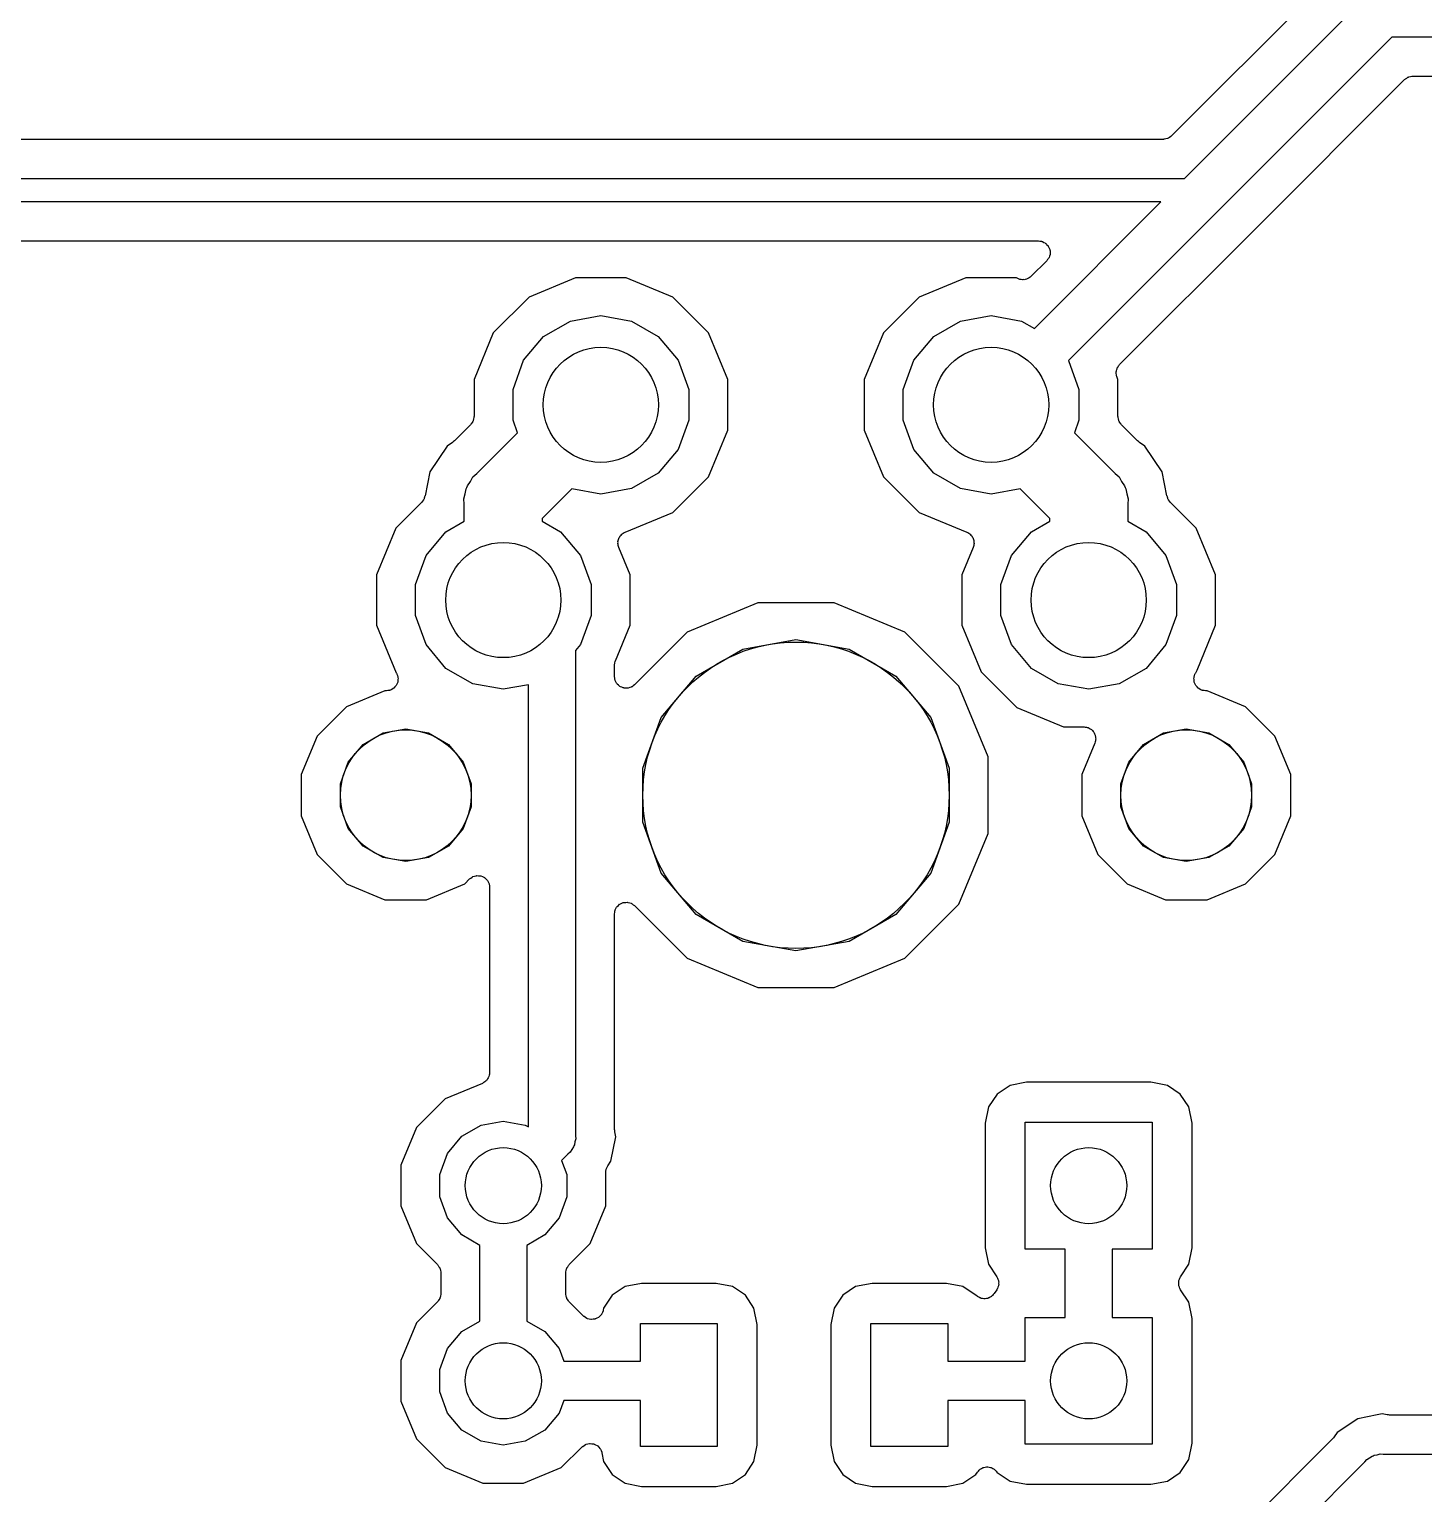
# Model space of a CAD drawing. Extents: x 24 to 196, y -189 to -31.
# Drawn here: x 81.46 to 99.61, y -112.29 to -93.23 of the extents above; entities that cross this region are included whole.
import ezdxf

# ---------------------------------------------------------------- set-up
doc = ezdxf.new("R2010")
doc.units = 0
doc.header["$MEASUREMENT"] = 0
doc.layers.add('BLACK', color=7, linetype='CONTINUOUS')

msp = doc.modelspace()

# ---------------------------------------------------------------- linework, layer by layer
at = {"layer": 'BLACK', "linetype": 'CONTINUOUS'}
for p, q in [((98.4282, -92.52), (96.3296, -94.6186)), ((96.5773, -95.0893), (98.8452, -92.8214)), ((99.1964, -93.3323), (97.0084, -95.5203)), ((116.114, -93.3323), (99.1964, -93.3323)), ((97.416, -95.8312), (99.3622, -93.8849)), ((99.3622, -93.8849), (99.3677, -93.8811)), ((99.3677, -93.8811), (99.372, -93.876)), ((99.372, -93.876), (99.3892, -93.866)), ((99.3892, -93.866), (99.4056, -93.8546)), ((99.4056, -93.8546), (99.412, -93.8528)), ((99.412, -93.8528), (99.4178, -93.8495)), ((99.4178, -93.8495), (99.4374, -93.846)), ((99.4374, -93.846), (99.4567, -93.8409)), ((99.4567, -93.8409), (99.4634, -93.8415)), ((99.4634, -93.8415), (99.47, -93.8403)), ((99.47, -93.8403), (114.52, -93.8403)), ((96.2218, -94.6633), (77.8218, -94.6633)), ((96.2284, -94.6621), (96.2218, -94.6633)), ((96.2351, -94.6627), (96.2284, -94.6621)), ((96.2543, -94.6575), (96.2351, -94.6627)), ((96.2739, -94.6541), (96.2543, -94.6575)), ((96.2797, -94.6507), (96.2739, -94.6541)), ((96.2862, -94.649), (96.2797, -94.6507)), ((96.3025, -94.6376), (96.2862, -94.649)), ((96.3198, -94.6276), (96.3025, -94.6376)), ((96.3241, -94.6225), (96.3198, -94.6276)), ((96.3296, -94.6186), (96.3241, -94.6225)), ((96.4953, -95.1713), (96.5773, -95.0893)), ((96.5773, -95.0893), (96.5773, -95.0893)), ((77.7484, -95.1713), (96.4953, -95.1713)), ((96.1905, -95.4761), (77.8049, -95.4761)), ((94.5435, -97.1231), (96.1905, -95.4761)), ((97.0084, -95.5203), (94.9868, -97.5419)), ((97.0084, -95.5203), (97.0084, -95.5203)), ((95.6523, -97.5948), (97.416, -95.8312)), ((97.416, -95.8312), (97.416, -95.8312)), ((78.0785, -95.9841), (94.5962, -95.9841)), ((94.5962, -95.9841), (94.6158, -95.9875)), ((94.6158, -95.9875), (94.6356, -95.9893)), ((94.6356, -95.9893), (94.6417, -95.9921)), ((94.6417, -95.9921), (94.6483, -95.9933)), ((94.6483, -95.9933), (94.6656, -96.0032)), ((94.6656, -96.0032), (94.6836, -96.0116)), ((94.6836, -96.0116), (94.6884, -96.0164)), ((94.6884, -96.0164), (94.6942, -96.0197)), ((94.6942, -96.0197), (94.707, -96.035)), ((94.707, -96.035), (94.721, -96.049)), ((94.7154, -96.2279), (94.704, -96.2442)), ((94.7282, -96.2127), (94.7154, -96.2279)), ((94.721, -96.049), (94.7239, -96.0551)), ((94.7239, -96.0551), (94.7282, -96.0603)), ((94.7282, -96.0603), (94.735, -96.079)), ((94.7305, -96.2064), (94.7282, -96.2127)), ((94.7343, -96.2009), (94.7305, -96.2064)), ((94.7395, -96.1816), (94.7343, -96.2009)), ((94.735, -96.079), (94.7434, -96.097)), ((94.7463, -96.1629), (94.7395, -96.1816)), ((94.7434, -96.097), (94.744, -96.1037)), ((94.744, -96.1037), (94.7463, -96.11)), ((94.7463, -96.11), (94.7463, -96.1299)), ((94.7463, -96.1299), (94.748, -96.1497)), ((94.748, -96.1497), (94.7463, -96.1562)), ((94.7463, -96.1562), (94.7463, -96.1629)), ((94.704, -96.2442), (94.5028, -96.4454)), ((88.5716, -96.4667), (87.9648, -96.718)), ((89.2284, -96.4667), (88.5716, -96.4667)), ((89.8352, -96.718), (89.2284, -96.4667)), ((93.6516, -96.4667), (93.0448, -96.718)), ((94.3084, -96.4667), (93.6516, -96.4667)), ((94.3367, -96.4784), (94.3084, -96.4667)), ((94.3465, -96.4806), (94.3367, -96.4784)), ((94.3556, -96.4848), (94.3465, -96.4806)), ((94.3722, -96.4863), (94.3556, -96.4848)), ((94.3884, -96.4899), (94.3722, -96.4863)), ((94.3984, -96.4885), (94.3884, -96.4899)), ((94.4083, -96.4894), (94.3984, -96.4885)), ((94.4244, -96.4851), (94.4083, -96.4894)), ((94.4409, -96.4829), (94.4244, -96.4851)), ((94.4498, -96.4783), (94.4409, -96.4829)), ((94.4595, -96.4757), (94.4498, -96.4783)), ((94.4731, -96.4662), (94.4595, -96.4757)), ((94.4878, -96.4585), (94.4731, -96.4662)), ((94.4946, -96.4511), (94.4878, -96.4585)), ((94.5028, -96.4454), (94.4946, -96.4511)), ((87.9648, -96.718), (87.5003, -97.1824)), ((90.2997, -97.1824), (89.8352, -96.718)), ((93.0448, -96.718), (92.5803, -97.1824)), ((88.503, -97.027), (88.9, -96.957)), ((88.9, -96.957), (89.297, -97.027)), ((93.583, -97.027), (93.98, -96.957)), ((93.98, -96.957), (94.377, -97.027)), ((87.5003, -97.1824), (87.249, -97.7893)), ((88.154, -97.2286), (88.503, -97.027)), ((89.297, -97.027), (89.646, -97.2286)), ((90.551, -97.7893), (90.2997, -97.1824)), ((92.5803, -97.1824), (92.329, -97.7893)), ((93.234, -97.2286), (93.583, -97.027)), ((94.377, -97.027), (94.5435, -97.1231)), ((87.8949, -97.5373), (88.154, -97.2286)), ((89.646, -97.2286), (89.9051, -97.5373)), ((92.9749, -97.5373), (93.234, -97.2286)), ((87.757, -97.9161), (87.8949, -97.5373)), ((89.9051, -97.5373), (90.043, -97.9161)), ((92.837, -97.9161), (92.9749, -97.5373)), ((94.9868, -97.5419), (95.123, -97.9161)), ((95.6078, -97.7092), (95.6091, -97.6993)), ((95.6114, -97.7255), (95.6078, -97.7092)), ((95.6082, -97.6893), (95.6125, -97.6733)), ((95.6091, -97.6993), (95.6082, -97.6893)), ((95.6129, -97.742), (95.6114, -97.7255)), ((95.6125, -97.6733), (95.6147, -97.6568)), ((95.6171, -97.7511), (95.6129, -97.742)), ((95.6147, -97.6568), (95.6193, -97.6479)), ((95.6193, -97.7609), (95.6171, -97.7511)), ((95.6193, -97.6479), (95.6219, -97.6382)), ((95.6219, -97.6382), (95.6315, -97.6246)), ((95.6315, -97.6246), (95.6392, -97.6098)), ((95.6392, -97.6098), (95.6465, -97.603)), ((95.6465, -97.603), (95.6523, -97.5948)), ((87.249, -97.7893), (87.249, -98.2687)), ((87.757, -98.3192), (87.757, -97.9161)), ((90.043, -97.9161), (90.043, -98.3192)), ((90.551, -98.4461), (90.551, -97.7893)), ((92.329, -97.7893), (92.329, -98.4461)), ((92.837, -98.3192), (92.837, -97.9161)), ((95.123, -97.9161), (95.123, -98.3192)), ((95.631, -97.7893), (95.6193, -97.7609)), ((95.631, -98.2687), (95.631, -97.7893)), ((87.2365, -98.3266), (87.2347, -98.3331)), ((87.2398, -98.3208), (87.2365, -98.3266)), ((87.2433, -98.3012), (87.2398, -98.3208)), ((87.2484, -98.282), (87.2433, -98.3012)), ((87.249, -98.2687), (87.2478, -98.2753)), ((87.2478, -98.2753), (87.2484, -98.282)), ((87.8165, -98.4827), (87.757, -98.3192)), ((90.043, -98.3192), (89.9051, -98.698)), ((92.9749, -98.698), (92.837, -98.3192)), ((95.123, -98.3192), (95.0635, -98.4827)), ((95.6322, -98.2753), (95.631, -98.2687)), ((95.6316, -98.282), (95.6322, -98.2753)), ((95.6367, -98.3012), (95.6316, -98.282)), ((95.6402, -98.3208), (95.6367, -98.3012)), ((95.6435, -98.3266), (95.6402, -98.3208)), ((95.6453, -98.3331), (95.6435, -98.3266)), ((87.2044, -98.3765), (86.993, -98.5879)), ((87.2082, -98.371), (87.2044, -98.3765)), ((87.2133, -98.3667), (87.2082, -98.371)), ((87.2233, -98.3494), (87.2133, -98.3667)), ((87.2347, -98.3331), (87.2233, -98.3494)), ((87.2865, -99.0128), (87.8165, -98.4827)), ((90.2997, -99.0529), (90.551, -98.4461)), ((92.329, -98.4461), (92.5803, -99.0529)), ((95.0635, -98.4827), (95.5935, -99.0128)), ((95.6567, -98.3494), (95.6453, -98.3331)), ((95.6667, -98.3667), (95.6567, -98.3494)), ((95.6718, -98.371), (95.6667, -98.3667)), ((95.6756, -98.3765), (95.6718, -98.371)), ((95.8871, -98.5879), (95.6756, -98.3765)), ((86.8975, -98.6552), (86.673, -98.9912)), ((86.9699, -98.6068), (86.8975, -98.6552)), ((86.9807, -98.5965), (86.9699, -98.6068)), ((86.993, -98.5879), (86.9807, -98.5965)), ((89.9051, -98.698), (89.646, -99.0068)), ((93.234, -99.0068), (92.9749, -98.698)), ((95.8993, -98.5965), (95.8871, -98.5879)), ((95.9101, -98.6068), (95.8993, -98.5965)), ((95.9825, -98.6552), (95.9101, -98.6068)), ((96.207, -98.9912), (95.9825, -98.6552)), ((86.673, -98.9912), (86.6111, -99.3023)), ((87.2011, -99.1145), (87.2348, -99.0561)), ((87.2348, -99.0561), (87.2865, -99.0128)), ((89.646, -99.0068), (89.297, -99.2083)), ((89.8352, -99.5173), (90.2997, -99.0529)), ((92.5803, -99.0529), (93.0448, -99.5173)), ((93.583, -99.2083), (93.234, -99.0068)), ((95.5935, -99.0128), (95.6452, -99.0561)), ((95.6452, -99.0561), (95.6789, -99.1145)), ((96.2689, -99.3023), (96.207, -98.9912)), ((87.1161, -99.3427), (87.1336, -99.2776)), ((87.1336, -99.2776), (87.1453, -99.2112)), ((87.1453, -99.2112), (87.1566, -99.1916)), ((87.1566, -99.1916), (87.1625, -99.1697)), ((87.1625, -99.1697), (87.2011, -99.1145)), ((88.5241, -99.212), (88.138, -99.5981)), ((88.9, -99.2783), (88.5241, -99.212)), ((89.297, -99.2083), (88.9, -99.2783)), ((93.98, -99.2783), (93.583, -99.2083)), ((94.3559, -99.212), (93.98, -99.2783)), ((94.742, -99.5981), (94.3559, -99.212)), ((95.6789, -99.1145), (95.7175, -99.1697)), ((95.7175, -99.1697), (95.7234, -99.1916)), ((95.7234, -99.1916), (95.7347, -99.2112)), ((95.7347, -99.2112), (95.7464, -99.2776)), ((95.7464, -99.2776), (95.7639, -99.3427)), ((86.5686, -99.3842), (86.2303, -99.7224)), ((86.5779, -99.3709), (86.5686, -99.3842)), ((86.5783, -99.3705), (86.5779, -99.3709)), ((86.5792, -99.3691), (86.5783, -99.3705)), ((86.5911, -99.3555), (86.5792, -99.3691)), ((86.5942, -99.3477), (86.5911, -99.3555)), ((86.599, -99.3408), (86.5942, -99.3477)), ((86.602, -99.3297), (86.599, -99.3408)), ((86.6048, -99.3247), (86.602, -99.3297)), ((86.6062, -99.3166), (86.6048, -99.3247)), ((86.6103, -99.3062), (86.6062, -99.3166)), ((86.6111, -99.3023), (86.6103, -99.3062)), ((87.122, -99.4098), (87.1161, -99.3427)), ((87.122, -99.6311), (87.122, -99.4098)), ((95.7639, -99.3427), (95.758, -99.4098)), ((95.758, -99.4098), (95.758, -99.6311)), ((96.2697, -99.3062), (96.2689, -99.3023)), ((96.2738, -99.3166), (96.2697, -99.3062)), ((96.2752, -99.3247), (96.2738, -99.3166)), ((96.278, -99.3297), (96.2752, -99.3247)), ((96.281, -99.3408), (96.278, -99.3297)), ((96.2858, -99.3477), (96.281, -99.3408)), ((96.2889, -99.3555), (96.2858, -99.3477)), ((96.3008, -99.3691), (96.2889, -99.3555)), ((96.3017, -99.3705), (96.3008, -99.3691)), ((96.3021, -99.3709), (96.3017, -99.3705)), ((96.3114, -99.3842), (96.3021, -99.3709)), ((96.6497, -99.7224), (96.3114, -99.3842)), ((86.884, -99.7686), (87.122, -99.6311)), ((88.138, -99.5981), (88.138, -99.6311)), ((88.138, -99.6311), (88.376, -99.7686)), ((89.2159, -99.7738), (89.8352, -99.5173)), ((93.0448, -99.5173), (93.6641, -99.7738)), ((94.504, -99.7686), (94.742, -99.6311)), ((94.742, -99.6311), (94.742, -99.5981)), ((95.758, -99.6311), (95.996, -99.7686)), ((86.2303, -99.7224), (85.979, -100.329)), ((86.6249, -100.077), (86.884, -99.7686)), ((88.376, -99.7686), (88.6351, -100.077)), ((89.135, -99.857), (89.139, -99.8443)), ((89.139, -99.8443), (89.1472, -99.8337)), ((89.1472, -99.8337), (89.1533, -99.8219)), ((89.1533, -99.8219), (89.1631, -99.8129)), ((89.1631, -99.8129), (89.1713, -99.8023)), ((89.1713, -99.8023), (89.1825, -99.7951)), ((89.1825, -99.7951), (89.1923, -99.7861)), ((89.1923, -99.7861), (89.2047, -99.781)), ((89.2047, -99.781), (89.2159, -99.7738)), ((93.6641, -99.7738), (93.6753, -99.781)), ((93.6753, -99.781), (93.6877, -99.7861)), ((93.6877, -99.7861), (93.6975, -99.7951)), ((93.6975, -99.7951), (93.7087, -99.8023)), ((93.7087, -99.8023), (93.7169, -99.8129)), ((93.7169, -99.8129), (93.7267, -99.8219)), ((93.7267, -99.8219), (93.7328, -99.8337)), ((93.7328, -99.8337), (93.741, -99.8443)), ((93.741, -99.8443), (93.745, -99.857)), ((94.2449, -100.077), (94.504, -99.7686)), ((95.996, -99.7686), (96.2551, -100.077)), ((96.901, -100.329), (96.6497, -99.7224)), ((89.122, -99.9213), (89.1237, -99.9081)), ((89.1248, -99.9343), (89.122, -99.9213)), ((89.1231, -99.8947), (89.1271, -99.882)), ((89.1237, -99.9081), (89.1231, -99.8947)), ((89.1254, -99.9476), (89.1248, -99.9343)), ((89.1305, -99.9599), (89.1254, -99.9476)), ((89.1271, -99.882), (89.1289, -99.8688)), ((89.1289, -99.8688), (89.135, -99.857)), ((89.1334, -99.973), (89.1305, -99.9599)), ((89.281, -100.329), (89.1334, -99.973)), ((93.7466, -99.973), (93.599, -100.329)), ((93.745, -99.857), (93.7511, -99.8688)), ((93.7495, -99.9599), (93.7466, -99.973)), ((93.7546, -99.9476), (93.7495, -99.9599)), ((93.7511, -99.8688), (93.7529, -99.882)), ((93.7529, -99.882), (93.7569, -99.8947)), ((93.7552, -99.9343), (93.7546, -99.9476)), ((93.758, -99.9213), (93.7552, -99.9343)), ((93.7569, -99.8947), (93.7563, -99.9081)), ((93.7563, -99.9081), (93.758, -99.9213)), ((86.487, -100.456), (86.6249, -100.077)), ((88.6351, -100.077), (88.773, -100.456)), ((94.107, -100.456), (94.2449, -100.077)), ((96.2551, -100.077), (96.393, -100.456)), ((85.979, -100.329), (85.979, -100.986)), ((89.281, -100.986), (89.281, -100.329)), ((93.599, -100.329), (93.599, -100.986)), ((96.901, -100.986), (96.901, -100.329)), ((86.487, -100.859), (86.487, -100.456)), ((88.773, -100.456), (88.773, -100.859)), ((94.107, -100.859), (94.107, -100.456)), ((96.393, -100.456), (96.393, -100.859)), ((90.9423, -100.696), (90.0228, -101.077)), ((91.9377, -100.696), (90.9423, -100.696)), ((92.8572, -101.077), (91.9377, -100.696)), ((85.979, -100.986), (86.2348, -101.604)), ((86.6249, -101.238), (86.487, -100.859)), ((88.773, -100.859), (88.6351, -101.238)), ((89.0894, -101.449), (89.281, -100.986)), ((93.599, -100.986), (93.8503, -101.593)), ((94.2449, -101.238), (94.107, -100.859)), ((96.393, -100.859), (96.2551, -101.238)), ((96.6597, -101.569), (96.901, -100.986)), ((90.0228, -101.077), (89.338, -101.761)), ((90.7475, -101.295), (91.44, -101.173)), ((91.44, -101.173), (92.1325, -101.295)), ((93.561, -101.78), (92.8572, -101.077)), ((86.884, -101.547), (86.6249, -101.238)), ((88.6351, -101.238), (88.5698, -101.316)), ((88.5698, -101.316), (88.5698, -107.629)), ((90.1386, -101.647), (90.7475, -101.295)), ((92.1325, -101.295), (92.7414, -101.647)), ((94.504, -101.547), (94.2449, -101.238)), ((96.2551, -101.238), (95.996, -101.547)), ((87.233, -101.748), (86.884, -101.547)), ((89.0778, -101.507), (89.0784, -101.504)), ((89.0778, -101.654), (89.0778, -101.507)), ((89.0779, -101.5), (89.083, -101.478)), ((89.0784, -101.504), (89.0779, -101.5)), ((89.083, -101.478), (89.087, -101.455)), ((89.087, -101.455), (89.0887, -101.452)), ((89.0887, -101.452), (89.0894, -101.449)), ((94.853, -101.748), (94.504, -101.547)), ((95.996, -101.547), (95.647, -101.748)), ((96.6452, -101.604), (96.6597, -101.569)), ((96.6597, -101.569), (96.6597, -101.569)), ((86.2348, -101.604), (86.2403, -101.61)), ((86.2403, -101.61), (86.2426, -101.616)), ((86.2471, -101.744), (86.2403, -101.763)), ((86.2426, -101.616), (86.2464, -101.622)), ((86.2464, -101.622), (86.2516, -101.641)), ((86.2555, -101.726), (86.2471, -101.744)), ((86.2516, -101.641), (86.2584, -101.66)), ((86.2561, -101.719), (86.2555, -101.726)), ((86.2584, -101.713), (86.2561, -101.719)), ((86.2584, -101.66), (86.2584, -101.667)), ((86.2584, -101.667), (86.2601, -101.673)), ((86.2601, -101.673), (86.2584, -101.693)), ((86.2584, -101.693), (86.2584, -101.713)), ((87.63, -101.818), (87.233, -101.748)), ((87.9602, -101.76), (87.63, -101.818)), ((87.9602, -107.515), (87.9602, -101.76)), ((89.0813, -101.673), (89.0778, -101.654)), ((89.083, -101.693), (89.0813, -101.673)), ((89.0858, -101.699), (89.083, -101.693)), ((89.087, -101.706), (89.0858, -101.699)), ((89.0969, -101.723), (89.087, -101.706)), ((89.1054, -101.741), (89.0969, -101.723)), ((89.1101, -101.746), (89.1054, -101.741)), ((89.1135, -101.752), (89.1101, -101.746)), ((89.1287, -101.764), (89.1135, -101.752)), ((89.6866, -102.185), (90.1386, -101.647)), ((92.7414, -101.647), (93.1934, -102.185)), ((93.8503, -101.593), (94.3148, -102.057)), ((95.25, -101.818), (94.853, -101.748)), ((95.647, -101.748), (95.25, -101.818)), ((96.6199, -101.673), (96.6216, -101.667)), ((96.6216, -101.693), (96.6199, -101.673)), ((96.6216, -101.66), (96.6284, -101.641)), ((96.6216, -101.667), (96.6216, -101.66)), ((96.6216, -101.713), (96.6216, -101.693)), ((96.6239, -101.719), (96.6216, -101.713)), ((96.6245, -101.726), (96.6239, -101.719)), ((96.6329, -101.744), (96.6245, -101.726)), ((96.6284, -101.641), (96.6336, -101.622)), ((96.6397, -101.763), (96.6329, -101.744)), ((96.6336, -101.622), (96.6374, -101.616)), ((96.6374, -101.616), (96.6397, -101.61)), ((96.6397, -101.61), (96.6452, -101.604)), ((86.0897, -101.839), (85.5902, -102.046)), ((86.1083, -101.839), (86.0897, -101.839)), ((86.1279, -101.835), (86.1083, -101.839)), ((86.1478, -101.834), (86.1279, -101.835)), ((86.1538, -101.831), (86.1478, -101.834)), ((86.1604, -101.83), (86.1538, -101.831)), ((86.1777, -101.82), (86.1604, -101.83)), ((86.1957, -101.811), (86.1777, -101.82)), ((86.2005, -101.806), (86.1957, -101.811)), ((86.2063, -101.803), (86.2005, -101.806)), ((86.2191, -101.788), (86.2063, -101.803)), ((86.2331, -101.774), (86.2191, -101.788)), ((86.236, -101.768), (86.2331, -101.774)), ((86.2403, -101.763), (86.236, -101.768)), ((89.1428, -101.779), (89.1287, -101.764)), ((89.1489, -101.781), (89.1428, -101.779)), ((89.154, -101.786), (89.1489, -101.781)), ((89.1727, -101.793), (89.154, -101.786)), ((89.1908, -101.801), (89.1727, -101.793)), ((89.1974, -101.802), (89.1908, -101.801)), ((89.2037, -101.804), (89.1974, -101.802)), ((89.2237, -101.804), (89.2037, -101.804)), ((89.2435, -101.806), (89.2237, -101.804)), ((89.25, -101.804), (89.2435, -101.806)), ((89.2567, -101.804), (89.25, -101.804)), ((89.2754, -101.797), (89.2567, -101.804)), ((89.2946, -101.792), (89.2754, -101.797)), ((89.3001, -101.788), (89.2946, -101.792)), ((89.3064, -101.786), (89.3001, -101.788)), ((89.3217, -101.773), (89.3064, -101.786)), ((89.338, -101.761), (89.3217, -101.773)), ((93.9419, -102.7), (93.561, -101.78)), ((96.644, -101.768), (96.6397, -101.763)), ((96.6469, -101.774), (96.644, -101.768)), ((96.6609, -101.788), (96.6469, -101.774)), ((96.6737, -101.803), (96.6609, -101.788)), ((96.6795, -101.806), (96.6737, -101.803)), ((96.6843, -101.811), (96.6795, -101.806)), ((96.7023, -101.82), (96.6843, -101.811)), ((96.7196, -101.83), (96.7023, -101.82)), ((96.7262, -101.831), (96.7196, -101.83)), ((96.7322, -101.834), (96.7262, -101.831)), ((96.7521, -101.835), (96.7322, -101.834)), ((96.7717, -101.839), (96.7521, -101.835)), ((96.7903, -101.839), (96.7717, -101.839)), ((97.2898, -102.046), (96.7903, -101.839)), ((85.5902, -102.046), (85.208, -102.428)), ((94.3148, -102.057), (94.9216, -102.309)), ((97.672, -102.428), (97.2898, -102.046)), ((89.4461, -102.846), (89.6866, -102.185)), ((93.1934, -102.185), (93.4339, -102.846)), ((94.9216, -102.309), (95.1893, -102.309)), ((95.1893, -102.309), (95.2057, -102.312)), ((95.2057, -102.312), (95.2223, -102.312)), ((95.2223, -102.312), (95.2315, -102.316)), ((95.2315, -102.316), (95.2414, -102.318)), ((95.2414, -102.318), (95.2558, -102.326)), ((95.2558, -102.326), (95.2712, -102.333)), ((85.208, -102.428), (85.0011, -102.927)), ((85.8046, -102.536), (86.0645, -102.386)), ((86.0645, -102.386), (86.36, -102.334)), ((86.36, -102.334), (86.6555, -102.386)), ((86.6555, -102.386), (86.9154, -102.536)), ((95.3301, -102.519), (95.1611, -102.927)), ((95.2712, -102.333), (95.2786, -102.339)), ((95.2786, -102.339), (95.2873, -102.344)), ((95.2873, -102.344), (95.2979, -102.357)), ((95.2979, -102.357), (95.3102, -102.368)), ((95.3102, -102.368), (95.3148, -102.377)), ((95.3148, -102.377), (95.3213, -102.385)), ((95.3213, -102.385), (95.327, -102.4)), ((95.327, -102.4), (95.3346, -102.415)), ((95.3337, -102.503), (95.3301, -102.519)), ((95.3394, -102.488), (95.3337, -102.503)), ((95.3346, -102.415), (95.3359, -102.425)), ((95.3359, -102.425), (95.3394, -102.435)), ((95.3394, -102.435), (95.3394, -102.451)), ((95.3394, -102.451), (95.3415, -102.468)), ((95.3415, -102.468), (95.3394, -102.477)), ((95.3394, -102.477), (95.3394, -102.488)), ((95.9646, -102.536), (96.2245, -102.386)), ((96.2245, -102.386), (96.52, -102.334)), ((96.52, -102.334), (96.8155, -102.386)), ((96.8155, -102.386), (97.0754, -102.536)), ((97.8789, -102.927), (97.672, -102.428)), ((85.6117, -102.766), (85.8046, -102.536)), ((86.9154, -102.536), (87.1083, -102.766)), ((93.9419, -103.695), (93.9419, -102.7)), ((95.7717, -102.766), (95.9646, -102.536)), ((97.0754, -102.536), (97.2683, -102.766)), ((85.5091, -103.048), (85.6117, -102.766)), ((87.1083, -102.766), (87.2109, -103.048)), ((89.4461, -103.549), (89.4461, -102.846)), ((93.4339, -102.846), (93.4339, -103.549)), ((95.6691, -103.048), (95.7717, -102.766)), ((97.2683, -102.766), (97.3709, -103.048)), ((85.0011, -102.927), (85.0011, -103.468)), ((85.5091, -103.348), (85.5091, -103.048)), ((87.2109, -103.048), (87.2109, -103.348)), ((95.1611, -102.927), (95.1611, -103.468)), ((95.6691, -103.348), (95.6691, -103.048)), ((97.3709, -103.048), (97.3709, -103.348)), ((97.8789, -103.468), (97.8789, -102.927)), ((85.0011, -103.468), (85.208, -103.967)), ((85.6117, -103.63), (85.5091, -103.348)), ((87.2109, -103.348), (87.1083, -103.63)), ((95.1611, -103.468), (95.368, -103.967)), ((95.7717, -103.63), (95.6691, -103.348)), ((97.3709, -103.348), (97.2683, -103.63)), ((97.672, -103.967), (97.8789, -103.468)), ((85.8046, -103.86), (85.6117, -103.63)), ((87.1083, -103.63), (86.9154, -103.86)), ((89.6866, -104.21), (89.4461, -103.549)), ((93.4339, -103.549), (93.1934, -104.21)), ((95.9646, -103.86), (95.7717, -103.63)), ((97.2683, -103.63), (97.0754, -103.86)), ((93.561, -104.615), (93.9419, -103.695)), ((85.208, -103.967), (85.5902, -104.35)), ((86.0645, -104.01), (85.8046, -103.86)), ((86.36, -104.062), (86.0645, -104.01)), ((86.6555, -104.01), (86.36, -104.062)), ((86.9154, -103.86), (86.6555, -104.01)), ((95.368, -103.967), (95.7502, -104.35)), ((96.2245, -104.01), (95.9646, -103.86)), ((96.52, -104.062), (96.2245, -104.01)), ((96.8155, -104.01), (96.52, -104.062)), ((97.0754, -103.86), (96.8155, -104.01)), ((97.2898, -104.35), (97.672, -103.967)), ((90.1386, -104.749), (89.6866, -104.21)), ((93.1934, -104.21), (92.7414, -104.749)), ((85.5902, -104.35), (86.0897, -104.557)), ((86.6303, -104.557), (87.1298, -104.35)), ((87.1298, -104.35), (87.192, -104.287)), ((87.192, -104.287), (87.2083, -104.276)), ((87.2083, -104.276), (87.2236, -104.263)), ((87.2236, -104.263), (87.2299, -104.261)), ((87.2299, -104.261), (87.2354, -104.257)), ((87.2354, -104.257), (87.2546, -104.252)), ((87.2546, -104.252), (87.2733, -104.245)), ((87.2733, -104.245), (87.28, -104.245)), ((87.28, -104.245), (87.2865, -104.243)), ((87.2865, -104.243), (87.3063, -104.245)), ((87.3063, -104.245), (87.3263, -104.245)), ((87.3263, -104.245), (87.3326, -104.247)), ((87.3326, -104.247), (87.3392, -104.248)), ((87.3392, -104.248), (87.3573, -104.256)), ((87.3573, -104.256), (87.376, -104.263)), ((87.376, -104.263), (87.3811, -104.267)), ((87.3811, -104.267), (87.3872, -104.27)), ((87.3872, -104.27), (87.4013, -104.284)), ((87.4013, -104.284), (87.4165, -104.297)), ((87.4165, -104.297), (87.4199, -104.303)), ((87.4199, -104.303), (87.4246, -104.308)), ((87.4246, -104.308), (87.4331, -104.326)), ((87.4331, -104.326), (87.443, -104.343)), ((87.443, -104.343), (87.4442, -104.35)), ((87.4442, -104.35), (87.447, -104.356)), ((87.447, -104.356), (87.4487, -104.376)), ((87.4487, -104.376), (87.4522, -104.395)), ((87.4522, -104.395), (87.4522, -106.806)), ((95.7502, -104.35), (96.2497, -104.557)), ((96.7903, -104.557), (97.2898, -104.35)), ((86.0897, -104.557), (86.6303, -104.557)), ((89.1287, -104.631), (89.1428, -104.617)), ((89.1428, -104.617), (89.1489, -104.614)), ((89.1489, -104.614), (89.154, -104.61)), ((89.154, -104.61), (89.1727, -104.603)), ((89.1727, -104.603), (89.1908, -104.594)), ((89.1908, -104.594), (89.1974, -104.594)), ((89.1974, -104.594), (89.2037, -104.592)), ((89.2037, -104.592), (89.2237, -104.592)), ((89.2237, -104.592), (89.2435, -104.59)), ((89.2435, -104.59), (89.25, -104.592)), ((89.25, -104.592), (89.2567, -104.592)), ((89.2567, -104.592), (89.2754, -104.598)), ((89.2754, -104.598), (89.2946, -104.603)), ((89.2946, -104.603), (89.3001, -104.607)), ((89.3001, -104.607), (89.3064, -104.61)), ((89.3064, -104.61), (89.3217, -104.622)), ((92.8572, -105.319), (93.561, -104.615)), ((96.2497, -104.557), (96.7903, -104.557)), ((89.0778, -104.742), (89.0813, -104.722)), ((89.0778, -107.548), (89.0778, -104.742)), ((89.0813, -104.722), (89.083, -104.702)), ((89.083, -104.702), (89.0858, -104.696)), ((89.0858, -104.696), (89.087, -104.689)), ((89.087, -104.689), (89.0969, -104.672)), ((89.0969, -104.672), (89.1054, -104.654)), ((89.1054, -104.654), (89.1101, -104.649)), ((89.1101, -104.649), (89.1135, -104.644)), ((89.1135, -104.644), (89.1287, -104.631)), ((89.3217, -104.622), (89.338, -104.634)), ((89.338, -104.634), (90.0228, -105.319)), ((90.7475, -105.1), (90.1386, -104.749)), ((92.7414, -104.749), (92.1325, -105.1)), ((91.44, -105.222), (90.7475, -105.1)), ((92.1325, -105.1), (91.44, -105.222)), ((90.0228, -105.319), (90.9423, -105.7)), ((91.9377, -105.7), (92.8572, -105.319)), ((90.9423, -105.7), (91.9377, -105.7)), ((87.4165, -106.904), (87.4089, -106.911)), ((87.4249, -106.89), (87.4165, -106.904)), ((87.435, -106.876), (87.4249, -106.89)), ((87.438, -106.867), (87.435, -106.876)), ((87.443, -106.858), (87.438, -106.867)), ((87.4459, -106.842), (87.443, -106.858)), ((87.4509, -106.826), (87.4459, -106.842)), ((87.4522, -106.806), (87.4505, -106.816)), ((87.4505, -106.816), (87.4509, -106.826)), ((87.3581, -106.947), (86.8746, -107.147)), ((87.3666, -106.942), (87.3581, -106.947)), ((87.376, -106.938), (87.3666, -106.942)), ((87.3887, -106.927), (87.376, -106.938)), ((87.4028, -106.918), (87.3887, -106.927)), ((87.4089, -106.911), (87.4028, -106.918)), ((94.0583, -107.086), (93.946, -107.254)), ((94.2263, -106.974), (94.0583, -107.086)), ((94.4395, -106.931), (94.2263, -106.974)), ((96.0605, -106.931), (94.4395, -106.931)), ((96.2737, -106.974), (96.0605, -106.931)), ((96.4417, -107.086), (96.2737, -106.974)), ((96.554, -107.254), (96.4417, -107.086)), ((86.8746, -107.147), (86.4995, -107.522)), ((93.946, -107.254), (93.9036, -107.467)), ((96.5964, -107.467), (96.554, -107.254)), ((87.3433, -107.49), (87.63, -107.439)), ((87.63, -107.439), (87.9167, -107.49)), ((93.9036, -107.467), (93.9036, -109.088)), ((94.4245, -109.103), (94.4245, -107.452)), ((94.4245, -107.452), (96.0755, -107.452)), ((96.0755, -107.452), (96.0755, -109.103)), ((96.5964, -109.088), (96.5964, -107.467)), ((86.4995, -107.522), (86.2965, -108.012)), ((86.9041, -107.859), (87.0912, -107.636)), ((87.0912, -107.636), (87.3433, -107.49)), ((87.9167, -107.49), (87.9602, -107.515)), ((88.5698, -107.629), (88.5733, -107.67)), ((89.0306, -107.96), (89.0937, -107.643)), ((89.0804, -107.562), (89.0778, -107.548)), ((89.0807, -107.577), (89.0804, -107.562)), ((89.0937, -107.643), (89.0807, -107.577)), ((88.5021, -107.842), (88.4711, -107.868)), ((88.5223, -107.807), (88.5021, -107.842)), ((88.5455, -107.773), (88.5223, -107.807)), ((88.549, -107.76), (88.5455, -107.773)), ((88.5558, -107.749), (88.549, -107.76)), ((88.5629, -107.709), (88.5558, -107.749)), ((88.5733, -107.67), (88.5629, -107.709)), ((86.2965, -108.012), (86.2965, -108.543)), ((86.8045, -108.132), (86.9041, -107.859)), ((88.4711, -107.868), (88.3891, -107.95)), ((88.3891, -107.95), (88.4555, -108.132)), ((88.9727, -108.054), (88.9818, -108.039)), ((88.9818, -108.039), (88.9892, -108.022)), ((88.9892, -108.022), (89.0306, -107.96)), ((86.8045, -108.423), (86.8045, -108.132)), ((88.4555, -108.132), (88.4555, -108.423)), ((88.9635, -108.107), (88.9667, -108.089)), ((88.9635, -108.543), (88.9635, -108.107)), ((88.9667, -108.089), (88.9679, -108.07)), ((88.9679, -108.07), (88.9712, -108.063)), ((88.9712, -108.063), (88.9727, -108.054)), ((86.9041, -108.697), (86.8045, -108.423)), ((88.4555, -108.423), (88.3559, -108.697)), ((86.2965, -108.543), (86.4995, -109.033)), ((88.7605, -109.033), (88.9635, -108.543)), ((87.0912, -108.92), (86.9041, -108.697)), ((88.3559, -108.697), (88.1688, -108.92)), ((87.3252, -109.055), (87.0912, -108.92)), ((88.1688, -108.92), (87.9348, -109.055)), ((86.4995, -109.033), (86.7726, -109.306)), ((87.3252, -110.04), (87.3252, -109.055)), ((87.9348, -109.055), (87.9348, -110.04)), ((88.4874, -109.306), (88.7605, -109.033)), ((93.9036, -109.088), (93.946, -109.301)), ((94.9452, -109.103), (94.4245, -109.103)), ((94.9452, -109.992), (94.9452, -109.103)), ((96.0755, -109.103), (95.5548, -109.103)), ((95.5548, -109.103), (95.5548, -109.992)), ((96.554, -109.301), (96.5964, -109.088)), ((86.7726, -109.306), (86.7764, -109.312)), ((86.7764, -109.312), (86.7815, -109.316)), ((86.7815, -109.316), (86.7915, -109.333)), ((86.7915, -109.333), (86.8029, -109.349)), ((86.8029, -109.349), (86.8047, -109.356)), ((86.8047, -109.356), (86.808, -109.362)), ((86.808, -109.362), (86.8115, -109.381)), ((86.8115, -109.381), (86.8166, -109.401)), ((88.4434, -109.401), (88.4485, -109.381)), ((88.4485, -109.381), (88.452, -109.362)), ((88.452, -109.362), (88.4553, -109.356)), ((88.4553, -109.356), (88.4571, -109.349)), ((88.4571, -109.349), (88.4685, -109.333)), ((88.4685, -109.333), (88.4785, -109.316)), ((88.4785, -109.316), (88.4836, -109.312)), ((88.4836, -109.312), (88.4874, -109.306)), ((93.946, -109.301), (94.054, -109.463)), ((96.446, -109.463), (96.554, -109.301)), ((86.8166, -109.401), (86.816, -109.407)), ((86.816, -109.407), (86.8172, -109.414)), ((86.8172, -109.414), (86.8172, -109.681)), ((88.4428, -109.414), (88.444, -109.407)), ((88.4428, -109.681), (88.4428, -109.414)), ((88.444, -109.407), (88.4434, -109.401)), ((89.4296, -109.55), (89.2164, -109.592)), ((90.3996, -109.55), (89.4296, -109.55)), ((90.6128, -109.592), (90.3996, -109.55)), ((92.4296, -109.55), (92.2164, -109.592)), ((93.3996, -109.55), (92.4296, -109.55)), ((93.6128, -109.592), (93.3996, -109.55)), ((94.054, -109.463), (94.058, -109.472)), ((94.058, -109.472), (94.0639, -109.48)), ((94.0639, -109.48), (94.0686, -109.496)), ((94.0686, -109.496), (94.0753, -109.511)), ((94.0753, -109.511), (94.0759, -109.521)), ((94.0759, -109.521), (94.0787, -109.531)), ((94.0787, -109.564), (94.0759, -109.574)), ((94.0787, -109.531), (94.0777, -109.548)), ((94.0777, -109.548), (94.0787, -109.564)), ((96.4213, -109.531), (96.4241, -109.521)), ((96.4223, -109.548), (96.4213, -109.531)), ((96.4213, -109.564), (96.4223, -109.548)), ((96.4241, -109.574), (96.4213, -109.564)), ((96.4241, -109.521), (96.4247, -109.511)), ((96.4247, -109.511), (96.4314, -109.496)), ((96.4314, -109.496), (96.4361, -109.48)), ((96.4361, -109.48), (96.442, -109.472)), ((96.442, -109.472), (96.446, -109.463)), ((86.7915, -109.762), (86.7815, -109.779)), ((86.8029, -109.746), (86.7915, -109.762)), ((86.8047, -109.739), (86.8029, -109.746)), ((86.808, -109.734), (86.8047, -109.739)), ((86.8115, -109.714), (86.808, -109.734)), ((86.8166, -109.695), (86.8115, -109.714)), ((86.8172, -109.681), (86.816, -109.688)), ((86.816, -109.688), (86.8166, -109.695)), ((88.444, -109.688), (88.4428, -109.681)), ((88.4434, -109.695), (88.444, -109.688)), ((88.4485, -109.714), (88.4434, -109.695)), ((88.452, -109.734), (88.4485, -109.714)), ((88.4553, -109.739), (88.452, -109.734)), ((88.4571, -109.746), (88.4553, -109.739)), ((88.4685, -109.762), (88.4571, -109.746)), ((88.4785, -109.779), (88.4685, -109.762)), ((89.0484, -109.705), (88.9361, -109.873)), ((89.2164, -109.592), (89.0484, -109.705)), ((90.7808, -109.705), (90.6128, -109.592)), ((90.8931, -109.873), (90.7808, -109.705)), ((92.0484, -109.705), (91.9361, -109.873)), ((92.2164, -109.592), (92.0484, -109.705)), ((93.7981, -109.716), (93.6128, -109.592)), ((93.8031, -109.722), (93.7981, -109.716)), ((93.818, -109.729), (93.8031, -109.722)), ((93.8318, -109.738), (93.818, -109.729)), ((93.8416, -109.74), (93.8318, -109.738)), ((93.8506, -109.745), (93.8416, -109.74)), ((93.8671, -109.747), (93.8506, -109.745)), ((93.8832, -109.751), (93.8671, -109.747)), ((93.8932, -109.75), (93.8832, -109.751)), ((93.9032, -109.751), (93.8932, -109.75)), ((93.9193, -109.747), (93.9032, -109.751)), ((93.9359, -109.745), (93.9193, -109.747)), ((93.9449, -109.74), (93.9359, -109.745)), ((93.9546, -109.738), (93.9449, -109.74)), ((93.9684, -109.729), (93.9546, -109.738)), ((93.9833, -109.722), (93.9684, -109.729)), ((93.9903, -109.714), (93.9833, -109.722)), ((93.9986, -109.709), (93.9903, -109.714)), ((94.0084, -109.695), (93.9986, -109.709)), ((94.0199, -109.683), (94.0084, -109.695)), ((94.054, -109.632), (94.0199, -109.683)), ((94.058, -109.623), (94.054, -109.632)), ((94.0639, -109.615), (94.058, -109.623)), ((94.0686, -109.599), (94.0639, -109.615)), ((94.0753, -109.584), (94.0686, -109.599)), ((94.0759, -109.574), (94.0753, -109.584)), ((96.4247, -109.584), (96.4241, -109.574)), ((96.4314, -109.599), (96.4247, -109.584)), ((96.4361, -109.615), (96.4314, -109.599)), ((96.442, -109.623), (96.4361, -109.615)), ((96.446, -109.632), (96.442, -109.623)), ((96.554, -109.794), (96.446, -109.632)), ((86.7726, -109.789), (86.4995, -110.062)), ((86.7764, -109.784), (86.7726, -109.789)), ((86.7815, -109.779), (86.7764, -109.784)), ((88.4836, -109.784), (88.4785, -109.779)), ((88.4874, -109.789), (88.4836, -109.784)), ((88.6739, -109.976), (88.4874, -109.789)), ((88.9086, -109.951), (88.9065, -109.955)), ((88.9119, -109.947), (88.9086, -109.951)), ((88.9198, -109.927), (88.9119, -109.947)), ((88.9289, -109.907), (88.9198, -109.927)), ((88.9293, -109.902), (88.9289, -109.907)), ((88.9311, -109.898), (88.9293, -109.902)), ((88.9361, -109.873), (88.9311, -109.898)), ((90.9355, -110.086), (90.8931, -109.873)), ((91.9361, -109.873), (91.8937, -110.086)), ((96.5964, -110.007), (96.554, -109.794)), ((86.4995, -110.062), (86.2965, -110.552)), ((87.0912, -110.176), (87.3252, -110.04)), ((87.9348, -110.04), (88.1688, -110.176)), ((88.678, -109.979), (88.6739, -109.976)), ((88.6812, -109.983), (88.678, -109.979)), ((88.6996, -109.994), (88.6812, -109.983)), ((88.7172, -110.006), (88.6996, -109.994)), ((88.7221, -110.007), (88.7172, -110.006)), ((88.7264, -110.01), (88.7221, -110.007)), ((88.7476, -110.014), (88.7264, -110.01)), ((88.7684, -110.02), (88.7476, -110.014)), ((88.7734, -110.019), (88.7684, -110.02)), ((88.7783, -110.02), (88.7734, -110.019)), ((88.7996, -110.017), (88.7783, -110.02)), ((88.8211, -110.015), (88.7996, -110.017)), ((88.8257, -110.013), (88.8211, -110.015)), ((88.8306, -110.012), (88.8257, -110.013)), ((88.8495, -110.002), (88.8306, -110.012)), ((88.8691, -109.993), (88.8495, -110.002)), ((88.8726, -109.989), (88.8691, -109.993)), ((88.877, -109.987), (88.8726, -109.989)), ((88.8913, -109.971), (88.877, -109.987)), ((88.9065, -109.955), (88.8913, -109.971)), ((89.4146, -110.564), (89.4146, -110.071)), ((89.4146, -110.071), (90.4146, -110.071)), ((90.4146, -110.071), (90.4146, -111.671)), ((90.9355, -111.656), (90.9355, -110.086)), ((91.8937, -110.086), (91.8937, -111.656)), ((92.4146, -111.671), (92.4146, -110.071)), ((92.4146, -110.071), (93.4146, -110.071)), ((93.4146, -110.071), (93.4146, -110.564)), ((94.4245, -110.564), (94.4245, -109.992)), ((94.4245, -109.992), (94.9452, -109.992)), ((95.5548, -109.992), (96.0755, -109.992)), ((96.0755, -109.992), (96.0755, -111.643)), ((96.5964, -111.628), (96.5964, -110.007)), ((86.9041, -110.399), (87.0912, -110.176)), ((88.1688, -110.176), (88.3559, -110.399)), ((86.8045, -110.672), (86.9041, -110.399)), ((88.3559, -110.399), (88.416, -110.564)), ((86.2965, -110.552), (86.2965, -111.083)), ((86.8045, -110.963), (86.8045, -110.672)), ((88.416, -110.564), (89.4146, -110.564)), ((93.4146, -110.564), (94.4245, -110.564)), ((86.2965, -111.083), (86.4995, -111.573)), ((86.9041, -111.237), (86.8045, -110.963)), ((88.416, -111.072), (88.3559, -111.237)), ((89.4146, -111.072), (88.416, -111.072)), ((89.4146, -111.671), (89.4146, -111.072)), ((94.4245, -111.072), (93.4146, -111.072)), ((93.4146, -111.072), (93.4146, -111.671)), ((94.4245, -111.643), (94.4245, -111.072)), ((87.0912, -111.46), (86.9041, -111.237)), ((88.3559, -111.237), (88.1688, -111.46)), ((99.0048, -111.262), (98.753, -111.312)), ((99.0702, -111.249), (99.0048, -111.262)), ((99.0048, -111.262), (99.0048, -111.262)), ((99.1355, -111.262), (99.0702, -111.249)), ((99.1505, -111.262), (99.1355, -111.262)), ((99.1652, -111.265), (99.1505, -111.262)), ((116.755, -111.265), (99.1652, -111.265)), ((87.3433, -111.605), (87.0912, -111.46)), ((88.1688, -111.46), (87.9167, -111.605)), ((98.753, -111.312), (98.4842, -111.492)), ((86.4995, -111.573), (86.8746, -111.948)), ((87.63, -111.656), (87.3433, -111.605)), ((87.9167, -111.605), (87.63, -111.656)), ((88.6635, -111.671), (88.6819, -111.659)), ((88.6819, -111.659), (88.6995, -111.647)), ((88.6995, -111.647), (88.7044, -111.646)), ((88.7044, -111.646), (88.7087, -111.643)), ((88.7087, -111.643), (88.7299, -111.639)), ((88.7299, -111.639), (88.7507, -111.633)), ((88.7507, -111.633), (88.7557, -111.634)), ((88.7557, -111.634), (88.7606, -111.633)), ((88.7606, -111.633), (88.7819, -111.636)), ((88.7819, -111.636), (88.8034, -111.638)), ((88.8034, -111.638), (88.808, -111.64)), ((88.808, -111.64), (88.8129, -111.641)), ((88.8129, -111.641), (88.8318, -111.651)), ((88.8318, -111.651), (88.8514, -111.66)), ((88.8514, -111.66), (88.8549, -111.664)), ((88.8549, -111.664), (88.8593, -111.666)), ((88.8593, -111.666), (88.8736, -111.682)), ((90.8931, -111.869), (90.9355, -111.656)), ((91.8937, -111.656), (91.9361, -111.869)), ((96.0755, -111.643), (94.4245, -111.643)), ((98.4282, -111.57), (96.228, -113.77)), ((96.554, -111.841), (96.5964, -111.628)), ((98.4368, -111.558), (98.4282, -111.57)), ((98.4472, -111.547), (98.4368, -111.558)), ((98.4842, -111.492), (98.4472, -111.547)), ((88.3854, -111.948), (88.6562, -111.677)), ((88.6562, -111.677), (88.6603, -111.674)), ((88.6603, -111.674), (88.6635, -111.671)), ((88.8736, -111.682), (88.8888, -111.698)), ((88.8888, -111.698), (88.8909, -111.702)), ((88.8909, -111.702), (88.8942, -111.706)), ((88.8942, -111.706), (88.9021, -111.726)), ((88.9021, -111.726), (88.9112, -111.746)), ((88.9112, -111.746), (88.9116, -111.751)), ((88.9116, -111.751), (88.9134, -111.755)), ((88.9134, -111.755), (88.9361, -111.869)), ((90.4146, -111.671), (89.4146, -111.671)), ((93.4146, -111.671), (92.4146, -111.671)), ((96.4417, -112.009), (96.554, -111.841)), ((98.8452, -111.871), (98.8712, -111.84)), ((98.8712, -111.84), (98.9062, -111.82)), ((98.9062, -111.82), (98.9394, -111.797)), ((98.9394, -111.797), (98.9525, -111.793)), ((98.9525, -111.793), (98.9643, -111.787)), ((98.9643, -111.787), (99.0041, -111.78)), ((99.0041, -111.78), (99.0432, -111.769)), ((99.0432, -111.769), (99.0835, -111.773)), ((99.0835, -111.773), (116.81, -111.773)), ((86.8746, -111.948), (87.3648, -112.151)), ((87.8952, -112.151), (88.3854, -111.948)), ((88.9361, -111.869), (89.0484, -112.037)), ((89.0484, -112.037), (89.2164, -112.15)), ((90.6128, -112.15), (90.7808, -112.037)), ((90.7808, -112.037), (90.8931, -111.869)), ((91.9361, -111.869), (92.0484, -112.037)), ((92.0484, -112.037), (92.2164, -112.15)), ((93.6128, -112.15), (93.7808, -112.037)), ((93.7808, -112.037), (93.8021, -112.005)), ((93.8021, -112.005), (93.8136, -111.993)), ((93.8136, -111.993), (93.8235, -111.98)), ((93.8235, -111.98), (93.8318, -111.974)), ((93.8318, -111.974), (93.8387, -111.967)), ((93.8387, -111.967), (93.8536, -111.96)), ((93.8536, -111.96), (93.8675, -111.951)), ((93.8675, -111.951), (93.8772, -111.948)), ((93.8772, -111.948), (93.8862, -111.944)), ((93.8862, -111.944), (93.9027, -111.942)), ((93.9027, -111.942), (93.9189, -111.938)), ((93.9189, -111.938), (93.9289, -111.939)), ((93.9289, -111.939), (93.9388, -111.938)), ((93.9388, -111.938), (93.955, -111.942)), ((93.955, -111.942), (93.9715, -111.944)), ((93.9715, -111.944), (93.9805, -111.948)), ((93.9805, -111.948), (93.9902, -111.951)), ((93.9902, -111.951), (94.0041, -111.96)), ((94.0041, -111.96), (94.019, -111.967)), ((94.019, -111.967), (94.0259, -111.974)), ((94.0259, -111.974), (94.0342, -111.98)), ((94.0342, -111.98), (94.0441, -111.993)), ((94.0441, -111.993), (94.0556, -112.005)), ((94.0556, -112.005), (94.0583, -112.009)), ((94.0583, -112.009), (94.2263, -112.122)), ((96.2737, -112.122), (96.4417, -112.009)), ((96.3937, -114.323), (98.8452, -111.871)), ((87.3648, -112.151), (87.8952, -112.151)), ((89.2164, -112.15), (89.4296, -112.192)), ((89.4296, -112.192), (90.3996, -112.192)), ((90.3996, -112.192), (90.6128, -112.15)), ((92.2164, -112.15), (92.4296, -112.192)), ((92.4296, -112.192), (93.3996, -112.192)), ((93.3996, -112.192), (93.6128, -112.15)), ((94.2263, -112.122), (94.4395, -112.164)), ((94.4395, -112.164), (96.0605, -112.164)), ((96.0605, -112.164), (96.2737, -112.122))]:
    msp.add_line(p, q, dxfattribs=at)
at = {"layer": 'BLACK'}
for centre, radius in [((88.9, -98.1177), 0.7493), ((93.98, -98.1177), 0.7493), ((87.63, -100.658), 0.7493), ((95.25, -100.658), 0.7493), ((91.44, -103.198), 1.9939), ((86.36, -103.198), 0.8509), ((96.52, -103.198), 0.8509), ((87.63, -108.278), 0.4953), ((95.25, -108.278), 0.4953), ((87.63, -110.818), 0.4953), ((95.25, -110.818), 0.4953)]:
    msp.add_circle(centre, radius, dxfattribs=at)

doc.saveas('drawing.dxf')
